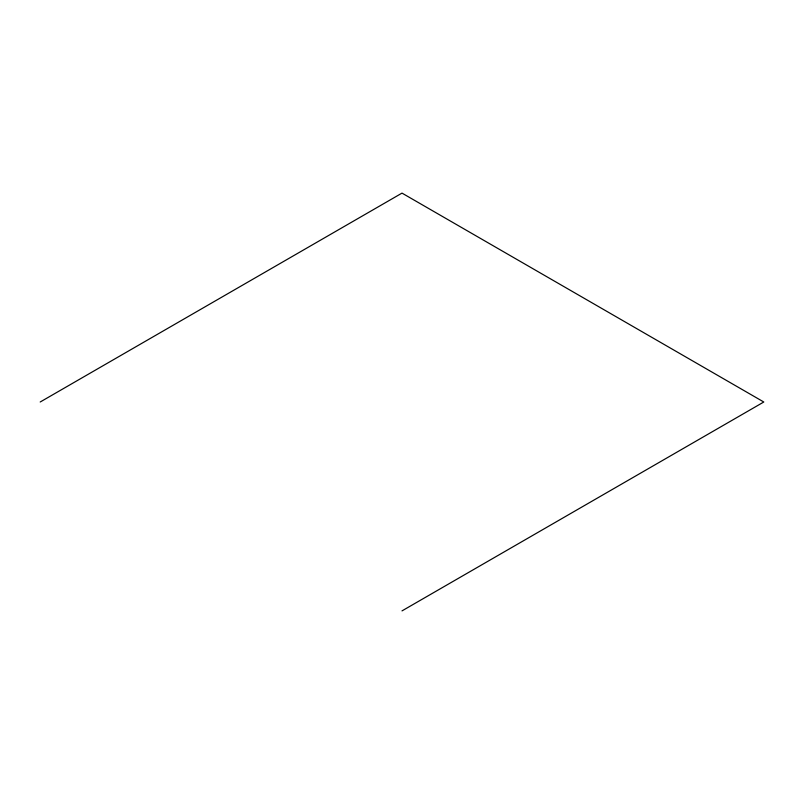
<?xml version="1.0" encoding="UTF-8"?>
<svg xmlns="http://www.w3.org/2000/svg" width="804" height="804" viewBox="0 0 804 804"><rect width="100%" height="100%" fill="white"/><g stroke="black" fill="none" stroke-linecap="round" stroke-linejoin="round"><path stroke-width="1.21" d="M40.2 402L402 193.111L763.8 402L402 610.889"/></g></svg>
